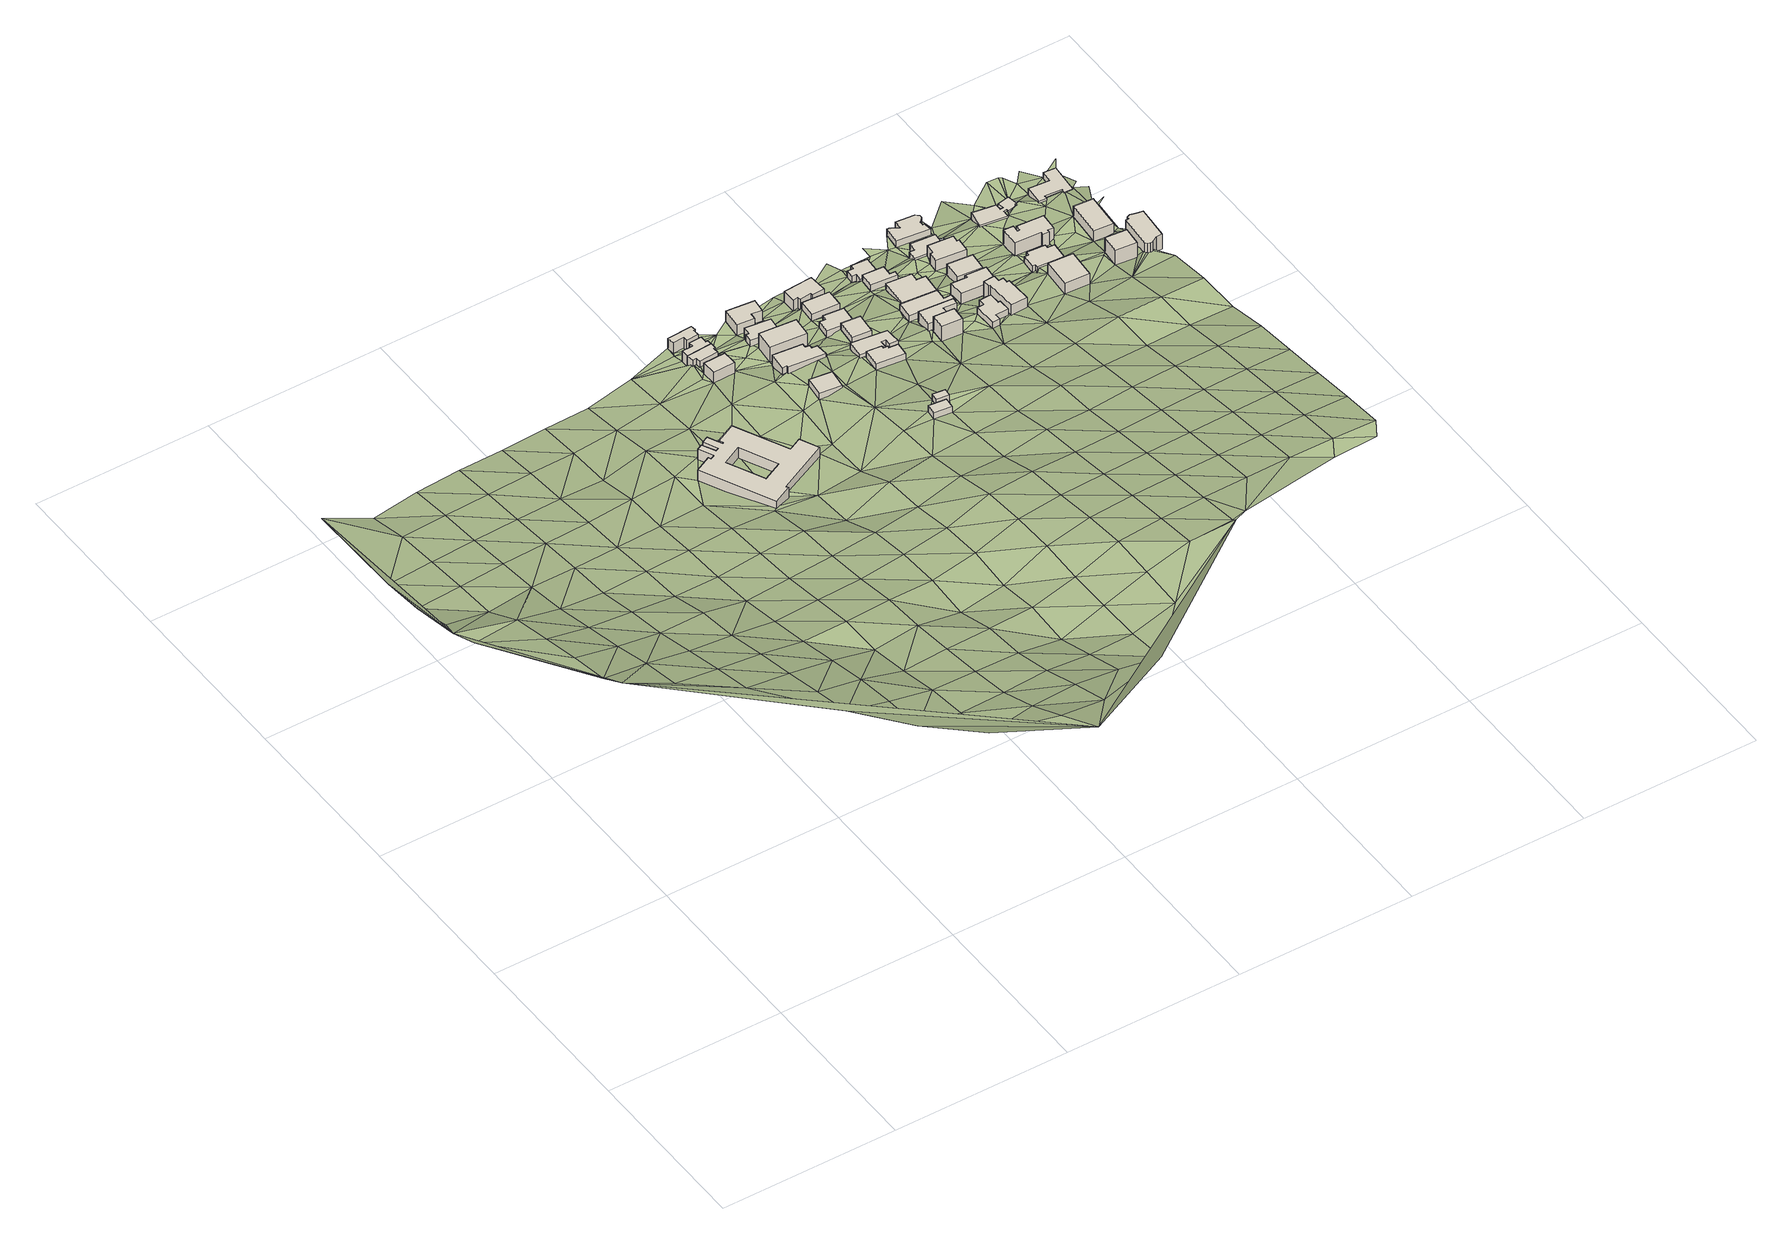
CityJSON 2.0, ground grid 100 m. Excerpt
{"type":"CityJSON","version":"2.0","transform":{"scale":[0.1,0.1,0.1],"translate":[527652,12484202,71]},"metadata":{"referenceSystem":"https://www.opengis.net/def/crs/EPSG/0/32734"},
"CityObjects":{
"building1":{"type":"Building","attributes":{"building":"school","building:levels":2,"building_height":6.9,"plus_code":"4FRW3C6R+VQP","ground_height":110.49,"roof_height":117.39},"geometry":[{"type":"Solid","lod":"1","boundaries":[[[[0,1,2,3]],[[1,4,5,2]],[[4,6,7,5]],[[6,8,9,7]],[[8,10,11,9]],[[10,12,13,11]],[[12,14,15,13]],[[14,16,17,15]],[[16,18,19,17]],[[18,20,21,19]],[[20,22,23,21]],[[22,24,25,23]],[[24,26,27,25]],[[26,28,29,27]],[[28,30,31,29]],[[30,32,33,31]],[[32,34,35,33]],[[34,36,37,35]],[[36,38,39,37]],[[38,0,3,39]],[[40,41,42,43]],[[41,44,45,42]],[[44,46,47,45]],[[46,40,43,47]],[[3,2,5,7,9,11,13,15,17,19,21,23,25,27,29,31,33,35,37,39],[43,42,45,47]],[[38,36,34,32,30,28,26,24,22,20,18,16,14,12,10,8,6,4,1,0],[46,44,41,40]]]]}]},
"building2":{"type":"Building","attributes":{"address":"Marsden Road Walmer Estate Cape Town","building":"house","building:levels":2,"building_height":6.9,"plus_code":"4FRW3C7R+4RH","ground_height":110.21,"roof_height":117.11},"geometry":[{"type":"Solid","lod":"1","boundaries":[[[[48,49,50,51]],[[49,52,53,50]],[[52,54,55,53]],[[54,48,51,55]],[[51,50,53,55]],[[54,52,49,48]]]]}]},
"building3":{"type":"Building","attributes":{"address":"Marsden Road Walmer Estate Cape Town","building":"house","building:levels":2,"building_height":6.9,"plus_code":"4FRW3C7R+5RH","ground_height":105.98,"roof_height":112.88},"geometry":[{"type":"Solid","lod":"1","boundaries":[[[[56,57,58,59]],[[57,60,61,58]],[[60,62,63,61]],[[62,64,65,63]],[[64,66,67,65]],[[66,68,69,67]],[[68,70,71,69]],[[70,56,59,71]],[[59,58,61,63,65,67,69,71]],[[70,68,66,64,62,60,57,56]]]]}]},
"building4":{"type":"Building","attributes":{"address":"Marsden Road Walmer Estate Cape Town","building":"house","building:levels":2,"building_height":6.9,"plus_code":"4FRW3C7R+6R5","ground_height":105.98,"roof_height":112.88},"geometry":[{"type":"Solid","lod":"1","boundaries":[[[[57,56,59,58]],[[56,72,73,59]],[[72,74,75,73]],[[74,76,77,75]],[[76,78,79,77]],[[78,80,81,79]],[[80,82,83,81]],[[82,57,58,83]],[[58,59,73,75,77,79,81,83]],[[82,80,78,76,74,72,56,57]]]]}]},
"building5":{"type":"Building","attributes":{"address":"Marsden Road Walmer Estate Cape Town","building":"house","building:levels":2,"building_height":6.9,"plus_code":"4FRW3C7R+6RQ","ground_height":105.98,"roof_height":112.88},"geometry":[{"type":"Solid","lod":"1","boundaries":[[[[84,85,86,87]],[[85,88,89,86]],[[88,90,91,89]],[[90,92,93,91]],[[92,94,95,93]],[[94,96,97,95]],[[96,98,99,97]],[[98,84,87,99]],[[87,86,89,91,93,95,97,99]],[[98,96,94,92,90,88,85,84]]]]}]},
"building6":{"type":"Building","attributes":{"address":"31 Marsden Road Walmer Estate Cape Town","building":"house","building:levels":1,"building_height":4.1,"plus_code":"4FRW3C6R+XXH","ground_height":115.62,"roof_height":119.72},"geometry":[{"type":"Solid","lod":"1","boundaries":[[[[100,101,102,103]],[[101,104,105,102]],[[104,106,107,105]],[[106,100,103,107]],[[103,102,105,107]],[[106,104,101,100]]]]}]},
"building7":{"type":"Building","attributes":{"address":"27 Marsden Road Walmer Estate Cape Town","building":"house","building:levels":2,"building_height":6.9,"plus_code":"4FRW3C7R+3X5","ground_height":111.6,"roof_height":118.5},"geometry":[{"type":"Solid","lod":"1","boundaries":[[[[108,109,110,111]],[[109,112,113,110]],[[112,114,115,113]],[[114,116,117,115]],[[116,118,119,117]],[[118,120,121,119]],[[120,122,123,121]],[[122,124,125,123]],[[124,126,127,125]],[[126,108,111,127]],[[111,110,113,115,117,119,121,123,125,127]],[[126,124,122,120,118,116,114,112,109,108]]]]}]},
"building8":{"type":"Building","attributes":{"building":"service","building:levels":1,"building_height":4.1,"plus_code":"4FRW3C6V+Q42","ground_height":132.12,"roof_height":136.22},"geometry":[{"type":"Solid","lod":"1","boundaries":[[[[128,129,130,131]],[[129,132,133,130]],[[132,134,135,133]],[[134,128,131,135]],[[131,130,133,135]],[[134,132,129,128]]]]}]},
"building9":{"type":"Building","attributes":{"address":"25 Marsden Road Walmer Estate Cape Town","building":"house","building:levels":3,"building_height":9.7,"plus_code":"4FRW3C7R+4X9","ground_height":111.6,"roof_height":121.3},"geometry":[{"type":"Solid","lod":"1","boundaries":[[[[136,137,138,139]],[[137,140,141,138]],[[140,142,143,141]],[[142,136,139,143]],[[139,138,141,143]],[[142,140,137,136]]]]}]},
"building10":{"type":"Building","attributes":{"address":"23 Marsden Road Walmer Estate Cape Town","building":"house","building:levels":2,"building_height":6.9,"plus_code":"4FRW3C7R+5X8","ground_height":107.47,"roof_height":114.37},"geometry":[{"type":"Solid","lod":"1","boundaries":[[[[144,145,146,147]],[[145,148,149,146]],[[148,150,151,149]],[[150,152,153,151]],[[152,154,155,153]],[[154,144,147,155]],[[147,146,149,151,153,155]],[[154,152,150,148,145,144]]]]}]},
"building11":{"type":"Building","attributes":{"building":"service","building:levels":1,"building_height":4.1,"plus_code":"4FRW3C6V+Q4M","ground_height":132.12,"roof_height":136.22},"geometry":[{"type":"Solid","lod":"1","boundaries":[[[[156,157,158,159]],[[157,160,161,158]],[[160,162,163,161]],[[162,156,159,163]],[[159,158,161,163]],[[162,160,157,156]]]]}]},
"building12":{"type":"Building","attributes":{"address":"21 Marsden Road Walmer Estate Cape Town","building":"house","building:levels":2,"building_height":6.9,"plus_code":"4FRW3C7R+6XH","ground_height":107.47,"roof_height":114.37},"geometry":[{"type":"Solid","lod":"1","boundaries":[[[[164,165,166,167]],[[165,168,169,166]],[[168,170,171,169]],[[170,172,173,171]],[[172,174,175,173]],[[174,164,167,175]],[[167,166,169,171,173,175]],[[174,172,170,168,165,164]]]]}]},
"building13":{"type":"Building","attributes":{"address":"30 Grand Vue Road Walmer Estate Cape Town","building":"house","building:levels":1,"building_height":4.1,"plus_code":"4FRW3C6V+X44","ground_height":121.96,"roof_height":126.06},"geometry":[{"type":"Solid","lod":"1","boundaries":[[[[176,177,178,179]],[[177,180,181,178]],[[180,182,183,181]],[[182,184,185,183]],[[184,186,187,185]],[[186,188,189,187]],[[188,190,191,189]],[[190,176,179,191]],[[179,178,181,183,185,187,189,191]],[[190,188,186,184,182,180,177,176]]]]}]},
"building14":{"type":"Building","attributes":{"address":"28 Grand Vue Road Walmer Estate Cape Town","building":"house","building:levels":1,"building_height":4.1,"plus_code":"4FRW3C7V+244","ground_height":118.53,"roof_height":122.63},"geometry":[{"type":"Solid","lod":"1","boundaries":[[[[192,193,194,195]],[[193,196,197,194]],[[196,198,199,197]],[[198,200,201,199]],[[200,202,203,201]],[[202,204,205,203]],[[204,206,207,205]],[[206,192,195,207]],[[195,194,197,199,201,203,205,207]],[[206,204,202,200,198,196,193,192]]]]}]},
"building15":{"type":"Building","attributes":{"address":"26 Grand Vue Road Walmer Estate Cape Town","building":"house","building:levels":1,"building_height":4.1,"plus_code":"4FRW3C7V+24W","ground_height":118.53,"roof_height":122.63},"geometry":[{"type":"Solid","lod":"1","boundaries":[[[[208,209,210,211]],[[209,212,213,210]],[[212,214,215,213]],[[214,208,211,215]],[[211,210,213,215]],[[214,212,209,208]]]]}]},
"building16":{"type":"Building","attributes":{"address":"24 Grand Vue Road Walmer Estate Cape Town","building":"house","building:levels":1,"building_height":4.1,"plus_code":"4FRW3C7V+34V","ground_height":113.96,"roof_height":118.06},"geometry":[{"type":"Solid","lod":"1","boundaries":[[[[216,217,218,219]],[[217,220,221,218]],[[220,222,223,221]],[[222,224,225,223]],[[224,226,227,225]],[[226,216,219,227]],[[219,218,221,223,225,227]],[[226,224,222,220,217,216]]]]}]},
"building17":{"type":"Building","attributes":{"address":"22 Grand Vue Road Walmer Estate Cape Town","building":"house","building:levels":1,"building_height":4.1,"plus_code":"4FRW3C7V+44W","ground_height":113.96,"roof_height":118.06},"geometry":[{"type":"Solid","lod":"1","boundaries":[[[[228,229,230,231]],[[229,232,233,230]],[[232,234,235,233]],[[234,228,231,235]],[[231,230,233,235]],[[234,232,229,228]]]]}]},
"building18":{"type":"Building","attributes":{"address":"20 Grand Vue Road Walmer Estate Cape Town","building":"house","building:levels":2,"building_height":6.9,"plus_code":"4FRW3C7V+643","ground_height":109.6,"roof_height":116.5},"geometry":[{"type":"Solid","lod":"1","boundaries":[[[[236,237,238,239]],[[237,240,241,238]],[[240,242,243,241]],[[242,244,245,243]],[[244,246,247,245]],[[246,248,249,247]],[[248,250,251,249]],[[250,236,239,251]],[[239,238,241,243,245,247,249,251]],[[250,248,246,244,242,240,237,236]]]]}]},
"building19":{"type":"Building","attributes":{"address":"25 Grand Vue Road Walmer Estate Cape Town","building":"house","building:levels":3,"building_height":9.7,"plus_code":"4FRW3C6V+W7W","ground_height":123.1,"roof_height":132.8},"geometry":[{"type":"Solid","lod":"1","boundaries":[[[[252,253,254,255]],[[253,256,257,254]],[[256,258,259,257]],[[258,252,255,259]],[[255,254,257,259]],[[258,256,253,252]]]]}]},
"building20":{"type":"Building","attributes":{"address":"23 Grand Vue Road Walmer Estate Cape Town","building":"house","building:levels":2,"building_height":6.9,"plus_code":"4FRW3C6V+X7G","ground_height":119.6,"roof_height":126.5},"geometry":[{"type":"Solid","lod":"1","boundaries":[[[[260,261,262,263]],[[261,264,265,262]],[[264,266,267,265]],[[266,268,269,267]],[[268,270,271,269]],[[270,260,263,271]],[[263,262,265,267,269,271]],[[270,268,266,264,261,260]]]]}]},
"building21":{"type":"Building","attributes":{"address":"21 Grand Vue Road Walmer Estate Cape Town","building":"house","building:levels":1,"building_height":4.1,"plus_code":"4FRW3C7V+27P","ground_height":119.6,"roof_height":123.7},"geometry":[{"type":"Solid","lod":"1","boundaries":[[[[272,273,274,275]],[[273,276,277,274]],[[276,278,279,277]],[[278,280,281,279]],[[280,282,283,281]],[[282,284,285,283]],[[284,286,287,285]],[[286,272,275,287]],[[275,274,277,279,281,283,285,287]],[[286,284,282,280,278,276,273,272]]]]}]},
"building22":{"type":"Building","attributes":{"address":"17 Grand Vue Road Walmer Estate Cape Town","building":"house","building:levels":1,"building_height":4.1,"plus_code":"4FRW3C7V+47V","ground_height":115.1,"roof_height":119.2},"geometry":[{"type":"Solid","lod":"1","boundaries":[[[[288,289,290,291]],[[289,292,293,290]],[[292,294,295,293]],[[294,296,297,295]],[[296,298,299,297]],[[298,288,291,299]],[[291,290,293,295,297,299]],[[298,296,294,292,289,288]]]]}]},
"building23":{"type":"Building","attributes":{"address":"15 Grand Vue Road Walmer Estate Cape Town","building":"house","building:levels":1,"building_height":4.1,"plus_code":"4FRW3C7V+57V","ground_height":110.74,"roof_height":114.84},"geometry":[{"type":"Solid","lod":"1","boundaries":[[[[300,301,302,303]],[[301,304,305,302]],[[304,306,307,305]],[[306,308,309,307]],[[308,310,311,309]],[[310,312,313,311]],[[312,314,315,313]],[[314,300,303,315]],[[303,302,305,307,309,311,313,315]],[[314,312,310,308,306,304,301,300]]]]}]},
"building24":{"type":"Building","attributes":{"address":"19 Grand Vue Road Walmer Estate Cape Town","building":"house","building:levels":1,"building_height":4.1,"plus_code":"4FRW3C7V+38J","ground_height":115.1,"roof_height":119.2},"geometry":[{"type":"Solid","lod":"1","boundaries":[[[[316,317,318,319]],[[317,320,321,318]],[[320,322,323,321]],[[322,324,325,323]],[[324,326,327,325]],[[326,316,319,327]],[[319,318,321,323,325,327]],[[326,324,322,320,317,316]]]]}]},
"building25":{"type":"Building","attributes":{"address":"Walmer Estate Cape Town","building":"house","building:levels":1,"building_height":4.1,"plus_code":"4FRW3C6V+W9P","ground_height":123.88,"roof_height":127.98},"geometry":[{"type":"Solid","lod":"1","boundaries":[[[[328,329,330,331]],[[329,332,333,330]],[[332,334,335,333]],[[334,336,337,335]],[[336,338,339,337]],[[338,340,341,339]],[[340,342,343,341]],[[342,344,345,343]],[[344,346,347,345]],[[346,328,331,347]],[[331,330,333,335,337,339,341,343,345,347]],[[346,344,342,340,338,336,334,332,329,328]]]]}]},
"building26":{"type":"Building","attributes":{"address":"106 Upper Park Road Walmer Estate Cape Town","building":"house","building:levels":2,"building_height":6.9,"plus_code":"4FRW3C7V+2C6","ground_height":119.6,"roof_height":126.5},"geometry":[{"type":"Solid","lod":"1","boundaries":[[[[348,349,350,351]],[[349,352,353,350]],[[352,354,355,353]],[[354,356,357,355]],[[356,358,359,357]],[[358,348,351,359]],[[351,350,353,355,357,359]],[[358,356,354,352,349,348]]]]}]},
"building27":{"type":"Building","attributes":{"address":"108 Upper Park Road Walmer Estate Cape Town","building":"house","building:levels":3,"building_height":9.7,"plus_code":"4FRW3C6V+WCW","ground_height":120.88,"roof_height":130.58},"geometry":[{"type":"Solid","lod":"1","boundaries":[[[[360,361,362,363]],[[361,364,365,362]],[[364,366,367,365]],[[366,368,369,367]],[[368,370,371,369]],[[370,372,373,371]],[[372,374,375,373]],[[374,376,377,375]],[[376,378,379,377]],[[378,360,363,379]],[[363,362,365,367,369,371,373,375,377,379]],[[378,376,374,372,370,368,366,364,361,360]]]]}]},
"building28":{"type":"Building","attributes":{"address":"104 Upper Park Road Walmer Estate Cape Town","building":"house","building:levels":2,"building_height":6.9,"plus_code":"4FRW3C7V+3C7","ground_height":116.35,"roof_height":123.25},"geometry":[{"type":"Solid","lod":"1","boundaries":[[[[380,381,382,383]],[[381,384,385,382]],[[384,386,387,385]],[[386,380,383,387]],[[383,382,385,387]],[[386,384,381,380]]]]}]},
"building29":{"type":"Building","attributes":{"address":"102 Upper Park Road Walmer Estate Cape Town","building":"house","building:levels":2,"building_height":6.9,"plus_code":"4FRW3C7V+4C7","ground_height":116.35,"roof_height":123.25},"geometry":[{"type":"Solid","lod":"1","boundaries":[[[[388,389,390,391]],[[389,392,393,390]],[[392,394,395,393]],[[394,396,397,395]],[[396,398,399,397]],[[398,400,401,399]],[[400,402,403,401]],[[402,388,391,403]],[[391,390,393,395,397,399,401,403]],[[402,400,398,396,394,392,389,388]]]]}]},
"building30":{"type":"Building","attributes":{"address":"100 Upper Park Road Walmer Estate Cape Town","building":"house","building:levels":1,"building_height":4.1,"plus_code":"4FRW3C7V+5C6","ground_height":112.09,"roof_height":116.19},"geometry":[{"type":"Solid","lod":"1","boundaries":[[[[404,405,406,407]],[[405,408,409,406]],[[408,410,411,409]],[[410,412,413,411]],[[412,414,415,413]],[[414,416,417,415]],[[416,418,419,417]],[[418,404,407,419]],[[407,406,409,411,413,415,417,419]],[[418,416,414,412,410,408,405,404]]]]}]},
"building31":{"type":"Building","attributes":{"address":"98 Upper Park Road Walmer Estate Cape Town","building":"house","building:levels":1,"building_height":4.1,"plus_code":"4FRW3C7V+6CC","ground_height":112.09,"roof_height":116.19},"geometry":[{"type":"Solid","lod":"1","boundaries":[[[[420,421,422,423]],[[421,424,425,422]],[[424,426,427,425]],[[426,428,429,427]],[[428,430,431,429]],[[430,432,433,431]],[[432,434,435,433]],[[434,436,437,435]],[[436,438,439,437]],[[438,440,441,439]],[[440,442,443,441]],[[442,444,445,443]],[[444,420,423,445]],[[423,422,425,427,429,431,433,435,437,439,441,443,445]],[[444,442,440,438,436,434,432,430,428,426,424,421,420]]]]}]},
"building32":{"type":"Building","attributes":{"address":"123 Upper Park Road Walmer Estate Cape Town","building":"house","building:levels":2,"building_height":6.9,"plus_code":"4FRW3C6V+WHF","ground_height":126.93,"roof_height":133.83},"geometry":[{"type":"Solid","lod":"1","boundaries":[[[[446,447,448,449]],[[447,450,451,448]],[[450,452,453,451]],[[452,446,449,453]],[[449,448,451,453]],[[452,450,447,446]]]]}]},
"building33":{"type":"Building","attributes":{"address":"117 Upper Park Road Walmer Estate Cape Town","building":"house","building:levels":1,"building_height":4.1,"plus_code":"4FRW3C6V+XHV","ground_height":122.62,"roof_height":126.72},"geometry":[{"type":"Solid","lod":"1","boundaries":[[[[454,455,456,457]],[[455,458,459,456]],[[458,460,461,459]],[[460,462,463,461]],[[462,464,465,463]],[[464,466,467,465]],[[466,468,469,467]],[[468,470,471,469]],[[470,472,473,471]],[[472,454,457,473]],[[457,456,459,461,463,465,467,469,471,473]],[[472,470,468,466,464,462,460,458,455,454]]]]}]},
"building34":{"type":"Building","attributes":{"address":"2 Beresford Road Walmer Estate Cape Town","building":"house","building:levels":3,"building_height":9.7,"plus_code":"4FRW3C7V+3H4","ground_height":120.14,"roof_height":129.84},"geometry":[{"type":"Solid","lod":"1","boundaries":[[[[474,475,476,477]],[[475,478,479,476]],[[478,480,481,479]],[[480,482,483,481]],[[482,484,485,483]],[[484,486,487,485]],[[486,488,489,487]],[[488,490,491,489]],[[490,492,493,491]],[[492,494,495,493]],[[494,496,497,495]],[[496,474,477,497]],[[477,476,479,481,483,485,487,489,491,493,495,497]],[[496,494,492,490,488,486,484,482,480,478,475,474]]]]}]},
"building35":{"type":"Building","attributes":{"address":"Walmer Estate Cape Town","building":"house","building:levels":1,"building_height":4.1,"plus_code":"4FRW3C7V+5H4","ground_height":115.69,"roof_height":119.79},"geometry":[{"type":"Solid","lod":"1","boundaries":[[[[498,499,500,501]],[[499,502,503,500]],[[502,504,505,503]],[[504,506,507,505]],[[506,508,509,507]],[[508,510,511,509]],[[510,512,513,511]],[[512,514,515,513]],[[514,516,517,515]],[[516,518,519,517]],[[518,520,521,519]],[[520,498,501,521]],[[501,500,503,505,507,509,511,513,515,517,519,521]],[[520,518,516,514,512,510,508,506,504,502,499,498]]]]}]},
"building36":{"type":"Building","attributes":{"address":"15 Premier Road Walmer Estate Cape Town","building":"house","building:levels":3,"building_height":9.7,"plus_code":"4FRW3C6V+WM9","ground_height":128.72,"roof_height":138.42},"geometry":[{"type":"Solid","lod":"1","boundaries":[[[[522,523,524,525]],[[523,526,527,524]],[[526,528,529,527]],[[528,522,525,529]],[[525,524,527,529]],[[528,526,523,522]]]]}]},
"building37":{"type":"Building","attributes":{"address":"6 Beresford Road Walmer Estate Cape Town","building":"house","building:levels":2,"building_height":6.9,"plus_code":"4FRW3C7V+2P7","ground_height":124.47,"roof_height":131.37},"geometry":[{"type":"Solid","lod":"1","boundaries":[[[[530,531,532,533]],[[531,534,535,532]],[[534,536,537,535]],[[536,530,533,537]],[[533,532,535,537]],[[536,534,531,530]]]]}]},
"building38":{"type":"Building","attributes":{"address":"17 Premier Road Walmer Estate Cape Town","building":"house","building:levels":3,"building_height":9.7,"plus_code":"4FRW3C6V+WQ6","ground_height":129.9,"roof_height":139.6},"geometry":[{"type":"Solid","lod":"1","boundaries":[[[[538,539,540,541]],[[539,542,543,540]],[[542,544,545,543]],[[544,546,547,545]],[[546,548,549,547]],[[548,550,551,549]],[[550,552,553,551]],[[552,554,555,553]],[[554,556,557,555]],[[556,558,559,557]],[[558,560,561,559]],[[560,538,541,561]],[[541,540,543,545,547,549,551,553,555,557,559,561]],[[560,558,556,554,552,550,548,546,544,542,539,538]]]]}]},
"building39":{"type":"Building","attributes":{"address":"7 Beresford Road Walmer Estate Cape Town","building":"house","building:levels":1,"building_height":4.1,"plus_code":"4FRW3C7V+5P3","ground_height":117.21,"roof_height":121.31},"geometry":[{"type":"Solid","lod":"1","boundaries":[[[[562,563,564,565]],[[563,566,567,564]],[[566,568,569,567]],[[568,570,571,569]],[[570,572,573,571]],[[572,574,575,573]],[[574,576,577,575]],[[576,578,579,577]],[[578,580,581,579]],[[580,562,565,581]],[[565,564,567,569,571,573,575,577,579,581]],[[580,578,576,574,572,570,568,566,563,562]]]]}]},
"terrain1":{"type":"TINRelief","geometry":[{"type":"CompositeSurface","lod":"1","boundaries":[[[582,583,584]],[[585,582,584]],[[585,586,582]],[[583,587,588]],[[583,582,589]],[[586,590,582]],[[591,585,584]],[[588,592,583]],[[587,583,593]],[[590,589,582]],[[594,586,585]],[[595,591,584]],[[588,587,593]],[[583,589,593]],[[584,596,595]],[[586,594,590]],[[585,591,594]],[[592,597,583]],[[588,598,592]],[[599,589,590]],[[596,584,600]],[[598,588,593]],[[601,591,595]],[[590,594,599]],[[595,596,601]],[[602,592,598]],[[593,589,603]],[[599,604,589]],[[594,591,605]],[[591,601,606]],[[592,607,597]],[[602,607,592]],[[598,593,603]],[[604,603,589]],[[605,599,594]],[[596,600,608]],[[591,606,605]],[[596,609,601]],[[600,584,610]],[[598,611,602]],[[596,608,609]],[[612,604,599]],[[603,611,598]],[[607,613,597]],[[606,601,614]],[[599,605,612]],[[607,602,615]],[[614,601,609]],[[616,608,600]],[[600,617,618]],[[611,615,602]],[[606,619,605]],[[620,603,604]],[[604,612,621]],[[607,622,613]],[[600,618,616]],[[619,606,614]],[[623,609,608]],[[620,604,621]],[[607,615,622]],[[600,610,617]],[[605,624,612]],[[625,611,603]],[[609,623,614]],[[623,608,616]],[[624,605,619]],[[611,625,615]],[[603,620,625]],[[613,622,626]],[[627,618,617]],[[621,612,628]],[[629,630,617]],[[631,619,614]],[[628,612,624]],[[610,629,617]],[[618,627,616]],[[632,622,615]],[[617,630,627]],[[614,623,631]],[[621,633,620]],[[625,632,615]],[[633,621,628]],[[634,624,619]],[[626,622,635]],[[631,636,619]],[[629,637,630]],[[623,616,638]],[[620,639,625]],[[629,610,640]],[[627,641,616]],[[632,635,622]],[[628,624,634]],[[629,640,637]],[[619,636,634]],[[639,620,633]],[[638,631,623]],[[638,616,641]],[[642,627,630]],[[632,625,643]],[[635,644,626]],[[628,645,633]],[[630,637,642]],[[643,625,639]],[[646,636,631]],[[634,645,628]],[[610,647,640]],[[648,641,627]],[[649,635,632]],[[631,638,646]],[[637,640,647]],[[639,633,650]],[[627,642,648]],[[632,643,649]],[[636,651,634]],[[645,650,633]],[[652,644,635]],[[636,646,651]],[[642,637,653]],[[638,641,654]],[[641,648,655]],[[652,635,649]],[[645,634,656]],[[639,657,643]],[[653,637,647]],[[650,658,639]],[[638,654,646]],[[654,641,655]],[[651,656,634]],[[648,642,659]],[[643,657,649]],[[657,639,658]],[[644,652,660]],[[661,650,645]],[[642,653,659]],[[646,662,651]],[[656,661,645]],[[663,655,648]],[[662,646,654]],[[664,647,610]],[[665,658,650]],[[652,649,666]],[[663,648,659]],[[657,667,649]],[[647,668,653]],[[669,656,651]],[[661,665,650]],[[655,670,654]],[[652,666,660]],[[651,662,669]],[[666,649,667]],[[653,668,659]],[[670,655,663]],[[661,656,671]],[[657,658,672]],[[665,673,658]],[[674,662,654]],[[669,671,656]],[[675,663,659]],[[674,654,670]],[[658,673,672]],[[676,660,666]],[[677,665,661]],[[678,667,657]],[[668,675,659]],[[664,668,647]],[[669,662,679]],[[671,677,661]],[[670,663,680]],[[679,662,674]],[[657,672,678]],[[665,681,673]],[[682,666,667]],[[675,680,663]],[[683,671,669]],[[677,681,665]],[[32,672,673]],[[684,674,670]],[[666,682,676]],[[683,669,679]],[[682,667,678]],[[675,668,664]],[[32,673,685]],[[680,684,670]],[[673,681,685]],[[677,671,686]],[[687,672,32]],[[679,674,688]],[[672,687,678]],[[686,671,683]],[[689,680,675]],[[684,688,674]],[[676,682,690]],[[687,32,691]],[[677,692,681]],[[664,689,675]],[[693,683,679]],[[678,687,694]],[[677,686,692]],[[691,695,696]],[[691,696,687]],[[684,680,697]],[[678,698,682]],[[688,693,679]],[[685,681,699]],[[664,610,700]],[[701,694,687]],[[694,698,678]],[[689,697,680]],[[701,702,703]],[[694,701,703]],[[686,683,704]],[[699,681,692]],[[699,705,685]],[[46,706,707]],[[708,688,684]],[[709,690,682]],[[693,704,683]],[[698,694,710]],[[699,711,705]],[[710,712,713]],[[697,708,684]],[[713,712,714]],[[709,682,698]],[[46,715,706]],[[664,716,689]],[[717,692,686]],[[718,710,713]],[[693,688,719]],[[698,710,718]],[[704,717,686]],[[689,716,697]],[[708,719,688]],[[709,720,690]],[[721,699,692]],[[722,711,699]],[[723,704,693]],[[717,721,692]],[[708,697,724]],[[719,723,693]],[[725,698,718]],[[716,724,697]],[[709,698,52]],[[726,718,727]],[[717,704,728]],[[721,729,699]],[[718,726,725]],[[708,730,719]],[[722,699,729]],[[731,726,727]],[[723,728,704]],[[52,698,725]],[[732,720,709]],[[724,730,708]],[[733,721,717]],[[709,52,734]],[[723,719,735]],[[664,700,716]],[[732,709,734]],[[728,733,717]],[[736,726,731]],[[722,737,731]],[[725,726,736]],[[730,735,719]],[[737,722,729]],[[724,716,738]],[[720,732,57]],[[739,729,721]],[[720,57,82]],[[740,720,82]],[[740,85,720]],[[723,741,728]],[[737,736,731]],[[733,739,721]],[[52,49,734]],[[742,52,725]],[[730,724,738]],[[732,734,49]],[[735,741,723]],[[732,49,743]],[[744,725,736]],[[743,745,732]],[[725,744,742]],[[728,746,733]],[[737,729,747]],[[85,740,88]],[[739,748,729]],[[743,49,749]],[[740,82,78]],[[750,735,730]],[[88,740,92]],[[737,101,736]],[[741,746,728]],[[80,78,82]],[[740,78,92]],[[92,90,88]],[[750,730,738]],[[743,749,751]],[[729,748,747]],[[738,716,700]],[[752,739,733]],[[101,737,747]],[[753,92,78]],[[744,736,100]],[[741,735,754]],[[749,742,755]],[[746,752,733]],[[100,736,101]],[[756,757,751]],[[753,78,758]],[[755,751,749]],[[120,742,744]],[[759,760,758]],[[750,754,735]],[[128,748,739]],[[753,761,762]],[[755,742,140]],[[744,763,764]],[[744,100,763]],[[744,764,120]],[[765,756,751]],[[120,140,742]],[[760,766,767]],[[767,758,760]],[[758,767,753]],[[768,746,741]],[[769,766,756]],[[765,751,755]],[[761,753,767]],[[752,770,739]],[[764,763,771]],[[761,767,772]],[[747,773,101]],[[739,770,128]],[[134,747,748]],[[738,774,750]],[[754,768,741]],[[748,128,134]],[[769,756,765]],[[137,755,140]],[[767,766,168]],[[765,755,137]],[[773,747,775]],[[766,769,168]],[[776,763,100]],[[752,746,777]],[[738,700,774]],[[120,778,140]],[[754,750,779]],[[747,134,156]],[[775,780,773]],[[100,780,776]],[[746,768,777]],[[769,781,150]],[[128,770,129]],[[747,176,775]],[[150,168,769]],[[165,767,168]],[[779,750,774]],[[782,763,776]],[[765,137,783]],[[134,157,156]],[[770,752,784]],[[157,134,132]],[[785,747,156]],[[168,150,786]],[[778,787,140]],[[775,788,780]],[[776,780,782]],[[768,754,789]],[[176,747,785]],[[784,752,777]],[[160,157,132]],[[129,160,132]],[[700,790,774]],[[778,791,792]],[[789,754,779]],[[793,783,137]],[[782,780,788]],[[788,775,176]],[[794,786,150]],[[129,770,795]],[[796,797,792]],[[779,774,790]],[[778,792,787]],[[785,156,162]],[[797,787,792]],[[768,798,777]],[[799,800,786]],[[795,770,784]],[[794,799,786]],[[783,793,794]],[[797,782,212]],[[788,193,782]],[[176,190,788]],[[224,787,797]],[[129,801,160]],[[798,768,789]],[[193,212,782]],[[160,801,162]],[[787,222,793]],[[176,785,177]],[[799,802,803]],[[224,797,212]],[[188,788,190]],[[784,777,804]],[[795,801,129]],[[779,790,805]],[[224,222,787]],[[794,793,229]],[[794,240,799]],[[162,806,785]],[[805,789,779]],[[802,799,237]],[[804,777,798]],[[793,222,232]],[[788,188,807]],[[808,803,802]],[[212,209,224]],[[793,232,229]],[[214,212,193]],[[229,240,794]],[[184,188,186]],[[799,240,237]],[[806,177,785]],[[188,184,807]],[[784,809,795]],[[806,162,801]],[[232,222,217]],[[802,237,808]],[[182,180,184]],[[217,222,220]],[[810,807,184]],[[224,209,811]],[[789,812,798]],[[810,184,180]],[[200,807,810]],[[809,784,804]],[[214,193,192]],[[217,813,232]],[[202,200,810]],[[244,240,229]],[[240,244,242]],[[812,789,805]],[[180,814,810]],[[811,209,208]],[[801,795,815]],[[229,248,244]],[[816,180,177]],[[813,234,232]],[[216,813,217]],[[817,805,790]],[[214,192,208]],[[804,798,818]],[[248,246,244]],[[816,177,806]],[[815,795,809]],[[816,814,180]],[[808,237,819]],[[248,229,228]],[[811,208,216]],[[216,234,813]],[[818,798,812]],[[801,820,806]],[[272,192,814]],[[821,208,192]],[[237,236,819]],[[250,248,228]],[[822,809,804]],[[816,806,256]],[[814,816,823]],[[815,820,801]],[[824,216,208]],[[812,805,817]],[[272,814,823]],[[822,804,818]],[[234,216,824]],[[821,192,272]],[[253,816,256]],[[286,208,821]],[[256,806,825]],[[817,790,826]],[[288,228,234]],[[816,253,823]],[[809,827,815]],[[286,824,208]],[[310,250,228]],[[820,828,806]],[[823,270,272]],[[236,250,308]],[[806,828,825]],[[812,829,818]],[[821,272,286]],[[288,234,824]],[[827,809,822]],[[830,823,253]],[[228,288,298]],[[812,817,829]],[[298,310,228]],[[310,308,250]],[[273,272,270]],[[815,831,820]],[[824,286,832]],[[830,253,833]],[[834,236,308]],[[835,236,834]],[[822,818,836]],[[831,815,827]],[[824,832,326]],[[824,326,288]],[[276,273,270]],[[286,284,832]],[[298,314,310]],[[829,836,818]],[[825,837,833]],[[828,346,825]],[[312,310,314]],[[276,270,268]],[[833,266,830]],[[820,838,828]],[[830,266,264]],[[834,308,839]],[[837,825,346]],[[304,839,308]],[[308,306,304]],[[288,326,840]],[[841,314,298]],[[304,834,839]],[[827,822,842]],[[831,838,820]],[[833,837,344]],[[833,344,266]],[[828,328,346]],[[817,843,829]],[[296,841,298]],[[842,822,836]],[[284,844,832]],[[344,837,346]],[[268,278,276]],[[826,843,817]],[[304,845,834]],[[268,266,278]],[[326,846,840]],[[296,294,847]],[[848,328,828]],[[849,284,282]],[[344,340,266]],[[358,278,266]],[[850,831,827]],[[280,849,282]],[[841,296,301]],[[838,848,828]],[[845,304,301]],[[358,266,340]],[[280,278,358]],[[840,846,847]],[[342,340,344]],[[356,284,849]],[[836,829,851]],[[849,280,356]],[[356,844,284]],[[852,329,328]],[[850,827,842]],[[280,358,356]],[[853,847,846]],[[854,846,855]],[[851,829,843]],[[296,847,856]],[[328,857,852]],[[301,296,858]],[[358,340,374]],[[857,328,848]],[[846,854,853]],[[838,831,859]],[[844,356,860]],[[845,301,858]],[[847,853,856]],[[861,340,862]],[[863,852,857]],[[386,854,844]],[[836,864,842]],[[863,862,865]],[[861,374,340]],[[831,850,859]],[[843,826,866]],[[857,867,863]],[[868,845,858]],[[853,854,396]],[[352,860,356]],[[352,356,869]],[[862,863,867]],[[386,844,860]],[[296,410,858]],[[856,410,296]],[[861,862,867]],[[358,374,870]],[[871,857,848]],[[864,836,851]],[[854,386,396]],[[394,853,396]],[[848,838,872]],[[856,853,394]],[[850,842,873]],[[872,838,859]],[[374,372,870]],[[860,352,874]],[[858,410,420]],[[389,856,394]],[[851,843,875]],[[394,392,389]],[[372,876,877]],[[873,842,864]],[[444,858,420]],[[420,410,405]],[[870,372,877]],[[408,405,410]],[[878,879,877]],[[871,848,452]],[[880,396,386]],[[875,843,866]],[[352,881,874]],[[389,882,856]],[[850,883,859]],[[870,884,881]],[[885,848,872]],[[881,884,874]],[[886,864,851]],[[880,386,887]],[[871,450,879]],[[888,420,405]],[[452,848,885]],[[873,883,850]],[[870,877,468]],[[879,468,877]],[[870,468,884]],[[886,851,875]],[[889,882,389]],[[452,450,871]],[[872,859,890]],[[891,888,405]],[[874,884,892]],[[873,864,893]],[[450,468,879]],[[892,887,874]],[[894,889,895]],[[896,882,889]],[[883,890,859]],[[891,897,896]],[[884,468,466]],[[886,893,864]],[[880,887,484]],[[892,884,466]],[[898,888,891]],[[899,900,901]],[[484,894,880]],[[872,902,885]],[[899,901,903]],[[901,888,898]],[[446,452,885]],[[903,901,898]],[[898,904,903]],[[905,889,894]],[[450,906,468]],[[905,896,889]],[[907,883,873]],[[470,468,906]],[[484,887,892]],[[890,902,872]],[[891,896,508]],[[907,873,893]],[[891,508,898]],[[462,892,466]],[[464,462,466]],[[484,905,894]],[[908,906,450]],[[892,462,909]],[[910,446,885]],[[905,508,896]],[[911,890,883]],[[902,910,885]],[[450,447,908]],[[909,462,460]],[[912,892,909]],[[911,883,907]],[[913,898,508]],[[914,905,484]],[[914,484,482]],[[915,916,475]],[[475,482,915]],[[909,460,917]],[[914,482,475]],[[918,902,890]],[[917,912,909]],[[447,446,919]],[[455,460,458]],[[528,446,910]],[[905,914,920]],[[921,917,460]],[[918,890,911]],[[455,921,460]],[[447,526,908]],[[919,446,528]],[[913,508,922]],[[923,914,475]],[[924,921,455]],[[925,910,902]],[[534,455,908]],[[922,508,506]],[[926,921,924]],[[919,526,447]],[[914,923,920]],[[918,925,902]],[[924,455,927]],[[908,526,534]],[[928,528,910]],[[919,528,526]],[[929,920,930]],[[506,499,922]],[[506,504,499]],[[930,931,929]],[[504,502,499]],[[927,455,534]],[[930,920,932]],[[928,910,933]],[[934,922,499]],[[933,910,935]],[[923,936,920]],[[935,910,937]],[[923,924,531]],[[938,910,925]],[[927,531,924]],[[938,937,910]],[[932,920,936]],[[499,939,934]],[[548,534,526]],[[531,927,534]],[[923,531,936]],[[548,526,940]],[[933,940,928]],[[580,939,932]],[[936,941,932]],[[940,933,548]],[[939,942,934]],[[938,943,937]],[[941,580,932]],[[534,548,944]],[[939,945,942]],[[941,936,946]],[[939,580,947]],[[945,939,947]],[[548,544,944]],[[546,544,548]],[[948,936,531]],[[544,949,944]],[[544,542,949]],[[936,948,946]],[[949,950,944]],[[946,951,952]],[[531,950,948]],[[953,947,580]],[[950,949,954]],[[951,946,948]],[[578,953,580]],[[953,955,947]],[[948,950,956]],[[957,950,954]],[[958,956,950]],[[959,960,956]],[[961,953,960]]]}]}
},
"vertices":[
[2203,2971,238],[2152,3075,238],[2152,3075,307],[2203,2971,307],[2079,3040,238],[2079,3040,307],[1934,3334,238],[1934,3334,307],[1823,3280,238],[1823,3280,307],[1834,3257,238],[1834,3257,307],[1828,3254,238],[1828,3254,307],[1789,3333,238],[1789,3333,307],[1751,3315,238],[1751,3315,307],[1790,3236,238],[1790,3236,307],[1773,3228,238],[1773,3228,307],[1736,3302,238],[1736,3302,307],[1705,3287,238],[1705,3287,307],[1745,3206,238],[1745,3206,307],[1721,3194,238],[1721,3194,307],[1714,3209,238],[1714,3209,307],[1622,3164,238],[1622,3164,307],[1817,2767,238],[1817,2767,307],[1920,2817,238],[1920,2817,307],[1914,2830,238],[1914,2830,307],[1765,3134,238],[1874,3187,238],[1874,3187,307],[1765,3134,307],[1974,2983,238],[1974,2983,307],[1865,2930,238],[1865,2930,307],
[2193,3785,235],[2068,3782,235],[2068,3782,304],[2193,3785,304],[2071,3698,235],[2071,3698,304],[2195,3702,235],[2195,3702,304],
[2200,3916,192],[2056,3907,192],[2056,3907,261],[2200,3916,261],[2059,3866,192],[2059,3866,261],[2081,3868,192],[2081,3868,261],[2083,3841,192],[2083,3841,261],[2194,3848,192],[2194,3848,261],[2191,3881,192],[2191,3881,261],[2202,3882,192],[2202,3882,261],
[2197,3943,192],[2197,3943,261],[2187,3942,192],[2187,3942,261],[2186,3982,192],[2186,3982,261],[2116,3979,192],[2116,3979,261],[2118,3952,192],[2118,3952,261],[2054,3950,192],[2054,3950,261],
[2189,4071,192],[2047,4063,192],[2047,4063,261],[2189,4071,261],[2050,4022,192],[2050,4022,261],[2113,4025,192],[2113,4025,261],[2115,4001,192],[2115,4001,261],[2185,4005,192],[2185,4005,261],[2183,4041,192],[2183,4041,261],[2191,4041,192],[2191,4041,261],
[2411,3381,289],[2398,3270,289],[2398,3270,330],[2411,3381,330],[2523,3255,289],[2523,3255,330],[2537,3365,289],[2537,3365,330],
[2591,3500,249],[2585,3569,249],[2585,3569,318],[2591,3500,318],[2554,3571,249],[2554,3571,318],[2556,3590,249],[2556,3590,318],[2531,3593,249],[2531,3593,318],[2533,3617,249],[2533,3617,318],[2368,3634,249],[2368,3634,318],[2354,3528,249],[2354,3528,318],[2384,3530,249],[2384,3530,318],[2384,3519,249],[2384,3519,318],
[2685,2701,454],[2785,2690,454],[2785,2690,495],[2685,2701,495],[2791,2749,454],[2791,2749,495],[2692,2760,454],[2692,2760,495],
[2587,3754,249],[2381,3773,249],[2381,3773,346],[2587,3754,346],[2370,3661,249],[2370,3661,346],[2577,3642,249],[2577,3642,346],
[2360,3816,207],[2519,3798,207],[2519,3798,276],[2360,3816,276],[2529,3889,207],[2529,3889,276],[2386,3906,207],[2386,3906,276],[2381,3861,207],[2381,3861,276],[2365,3863,207],[2365,3863,276],
[2754,2817,454],[2749,2773,454],[2749,2773,495],[2754,2817,495],[2819,2766,454],[2819,2766,495],[2824,2809,454],[2824,2809,495],
[2536,4039,207],[2379,4056,207],[2379,4056,276],[2536,4039,276],[2367,3945,207],[2367,3945,276],[2465,3934,207],[2465,3934,276],[2468,3969,207],[2468,3969,276],[2527,3962,207],[2527,3962,276],
[2707,3236,352],[2866,3219,352],[2866,3219,393],[2707,3236,393],[2873,3294,352],[2873,3294,393],[2822,3299,352],[2822,3299,393],[2824,3311,352],[2824,3311,393],[2798,3312,352],[2798,3312,393],[2800,3328,352],[2800,3328,393],[2715,3337,352],[2715,3337,393],
[2904,3435,318],[2705,3460,318],[2705,3460,359],[2904,3435,359],[2695,3363,318],[2695,3363,359],[2834,3348,318],[2834,3348,359],[2834,3383,318],[2834,3383,359],[2860,3383,318],[2860,3383,359],[2856,3348,318],[2856,3348,359],[2907,3345,318],[2907,3345,359],
[2851,3591,318],[2745,3601,318],[2745,3601,359],[2851,3591,359],[2734,3485,318],[2734,3485,359],[2840,3475,318],[2840,3475,359],
[2843,3724,272],[2729,3735,272],[2729,3735,313],[2843,3724,313],[2727,3706,272],[2727,3706,313],[2692,3710,272],[2692,3710,313],[2684,3634,272],[2684,3634,313],[2833,3619,272],[2833,3619,313],
[2849,3859,272],[2694,3869,272],[2694,3869,313],[2849,3859,313],[2688,3771,272],[2688,3771,313],[2843,3761,272],[2843,3761,313],
[2841,4007,229],[2676,3995,229],[2676,3995,298],[2841,4007,298],[2678,3919,229],[2678,3919,298],[2709,3923,229],[2709,3923,298],[2710,3906,229],[2710,3906,298],[2775,3912,229],[2775,3912,298],[2776,3900,229],[2776,3900,298],[2849,3904,229],[2849,3904,298],
[3198,3294,364],[3083,3302,364],[3083,3302,461],[3198,3294,461],[3077,3219,364],[3077,3219,461],[3192,3211,364],[3192,3211,461],
[3071,3328,329],[3189,3318,329],[3189,3318,398],[3071,3328,398],[3194,3382,329],[3194,3382,398],[3268,3376,329],[3268,3376,398],[3271,3412,329],[3271,3412,398],[3079,3427,329],[3079,3427,398],
[3041,3452,329],[3209,3440,329],[3209,3440,370],[3041,3452,370],[3209,3430,329],[3209,3430,370],[3293,3424,329],[3293,3424,370],[3292,3465,329],[3292,3465,370],[3251,3464,329],[3251,3464,370],[3255,3529,329],[3255,3529,370],[3050,3546,329],[3050,3546,370],
[3035,3776,284],[3183,3764,284],[3183,3764,325],[3035,3776,325],[3186,3792,284],[3186,3792,325],[3155,3794,284],[3155,3794,325],[3159,3851,284],[3159,3851,325],[3042,3860,284],[3042,3860,325],
[3142,3872,240],[3149,3979,240],[3149,3979,281],[3142,3872,281],[3057,3985,240],[3057,3985,281],[3055,3961,240],[3055,3961,281],[3021,3963,240],[3021,3963,281],[3018,3919,240],[3018,3919,281],[3043,3918,240],[3043,3918,281],[3041,3878,240],[3041,3878,281],
[3089,3589,284],[3281,3572,284],[3281,3572,325],[3089,3589,325],[3291,3683,284],[3291,3683,325],[3240,3687,284],[3240,3687,325],[3244,3734,284],[3244,3734,325],[3103,3747,284],[3103,3747,325],
[3371,3154,372],[3370,3188,372],[3370,3188,412],[3371,3154,412],[3444,3190,372],[3444,3190,412],[3442,3259,372],[3442,3259,412],[3430,3258,372],[3430,3258,412],[3428,3321,372],[3428,3321,412],[3361,3319,372],[3361,3319,412],[3362,3283,372],[3362,3283,412],[3324,3282,372],[3324,3282,412],[3328,3153,372],[3328,3153,412],
[3516,3406,329],[3527,3509,329],[3527,3509,398],[3516,3406,398],[3408,3518,329],[3408,3518,398],[3411,3500,329],[3411,3500,398],[3320,3507,329],[3320,3507,398],[3323,3418,329],[3323,3418,398],
[3455,3180,341],[3549,3184,341],[3549,3184,439],[3455,3180,439],[3542,3331,341],[3542,3331,439],[3528,3331,341],[3528,3331,439],[3527,3362,341],[3527,3362,439],[3501,3361,341],[3501,3361,439],[3500,3398,341],[3500,3398,439],[3436,3395,341],[3436,3395,439],[3438,3353,341],[3438,3353,439],[3448,3353,341],[3448,3353,439],
[3390,3557,296],[3531,3545,296],[3531,3545,365],[3390,3557,365],[3541,3648,296],[3541,3648,365],[3400,3661,296],[3400,3661,365],
[3536,3810,296],[3393,3823,296],[3393,3823,365],[3536,3810,365],[3388,3768,296],[3388,3768,365],[3375,3769,296],[3375,3769,365],[3369,3711,296],[3369,3711,365],[3537,3696,296],[3537,3696,365],[3544,3772,296],[3544,3772,365],[3532,3773,296],[3532,3773,365],
[3512,3931,254],[3373,3943,254],[3373,3943,295],[3512,3931,295],[3369,3894,254],[3369,3894,295],[3339,3897,254],[3339,3897,295],[3334,3844,254],[3334,3844,295],[3515,3828,254],[3515,3828,295],[3518,3870,254],[3518,3870,295],[3506,3871,254],[3506,3871,295],
[3329,3995,254],[3514,3975,254],[3514,3975,295],[3329,3995,295],[3509,4022,254],[3509,4022,295],[3499,4022,254],[3499,4022,295],[3499,4044,254],[3499,4044,295],[3512,4052,254],[3512,4052,295],[3524,4066,254],[3524,4066,295],[3524,4084,254],[3524,4084,295],[3506,4101,254],[3506,4101,295],[3399,4111,254],[3399,4111,295],[3398,4064,254],[3398,4064,295],[3350,4091,254],[3350,4091,295],[3338,4092,254],[3338,4092,295],
[3875,3127,402],[3887,3292,402],[3887,3292,471],[3875,3127,471],[3746,3302,402],[3746,3302,471],[3734,3136,402],[3734,3136,471],
[3881,3360,359],[3889,3457,359],[3889,3457,400],[3881,3360,400],[3850,3460,359],[3850,3460,400],[3851,3480,359],[3851,3480,400],[3746,3488,359],[3746,3488,400],[3744,3466,359],[3744,3466,400],[3721,3468,359],[3721,3468,400],[3714,3390,359],[3714,3390,400],[3732,3388,359],[3732,3388,400],[3731,3372,359],[3731,3372,400],
[3941,3631,334],[3790,3641,334],[3790,3641,431],[3941,3631,431],[3788,3609,334],[3788,3609,431],[3775,3610,334],[3775,3610,431],[3778,3649,334],[3778,3649,431],[3723,3653,334],[3723,3653,431],[3716,3546,334],[3716,3546,431],[3864,3536,334],[3864,3536,431],[3863,3521,334],[3863,3521,431],[3900,3518,334],[3900,3518,431],[3901,3532,334],[3901,3532,431],[3934,3530,334],[3934,3530,431],
[3931,3925,290],[3861,3911,290],[3861,3911,331],[3931,3925,331],[3869,3875,290],[3869,3875,331],[3852,3874,290],[3852,3874,331],[3850,3910,290],[3850,3910,331],[3720,3930,290],[3720,3930,331],[3705,3832,290],[3705,3832,331],[3855,3812,290],[3855,3812,331],[3857,3851,290],[3857,3851,331],[3876,3853,290],[3876,3853,331],[3876,3840,290],[3876,3840,331],[3943,3854,290],[3943,3854,331],
[4160,3143,420],[4170,3248,420],[4170,3248,517],[4160,3143,517],[4051,3260,420],[4051,3260,517],[4041,3155,420],[4041,3155,517],
[4198,3584,377],[4089,3592,377],[4089,3592,446],[4198,3584,446],[4074,3391,377],[4074,3391,446],[4183,3383,377],[4183,3383,446],
[4302,3303,432],[4264,3309,432],[4264,3309,529],[4302,3303,529],[4233,3318,432],[4233,3318,529],[4215,3311,432],[4215,3311,529],[4215,3297,432],[4215,3297,529],[4197,3297,432],[4197,3297,529],[4183,3111,432],[4183,3111,529],[4192,3101,432],[4192,3101,529],[4205,3095,432],[4205,3095,529],[4218,3095,432],[4218,3095,529],[4253,3114,432],[4253,3114,529],[4287,3115,432],[4287,3115,529],
[4026,3801,305],[4071,3797,305],[4071,3797,346],[4026,3801,346],[4073,3817,305],[4073,3817,346],[4169,3809,305],[4169,3809,346],[4167,3788,305],[4167,3788,346],[4214,3785,305],[4214,3785,346],[4228,3956,305],[4228,3956,346],[4160,3962,305],[4160,3962,346],[4155,3898,305],[4155,3898,346],[4035,3908,305],[4035,3908,346],
[48,2745,301],[0,2859,301],[323,1868,575],[297,1995,518],[297,2245,462],[48,2995,227],[48,3245,142],[297,2745,323],[297,2495,391],[546,1995,489],[48,3495,107],[297,2995,182],[546,2245,409],[546,1745,552],[795,1495,588],[96,4151,9],[297,3245,158],[546,2495,340],[1044,995,696],[795,1745,519],[297,3495,125],[546,2995,217],[546,2745,267],[795,2245,370],[795,1995,443],[297,3750,94],[1044,1245,626],[1044,1495,554],[1851,6,941],[546,3245,177],[795,2495,314],[297,4000,20],[1044,1745,489],[546,3495,138],[1293,1245,582],[1293,745,662],[1293,995,629],[1044,1995,417],[795,2995,217],[795,2745,247],[546,3750,107],[1293,1495,512],[1044,2245,372],[795,3245,185],[546,4000,66],[1542,995,578],[1044,2495,288],[1542,495,681],[1542,745,618],[1293,1745,443],[795,3495,149],[1044,2745,258],[1293,2245,324],[795,3750,117],[1293,1995,382],[1792,495,729],[1542,1495,454],[1044,2995,224],[1792,245,861],[1542,1245,508],[1792,745,624],[1044,3245,196],[795,4000,82],[1293,2495,289],[1542,1745,449],[2041,245,837],[1792,995,569],[1044,3495,157],[1293,2745,270],[1542,1995,396],[1044,3750,127],[2041,495,744],[1792,1495,486],[1792,1245,526],[1542,2245,343],[1293,3245,218],[1293,2995,233],[2041,745,641],[1044,4000,86],[1542,2495,317],[1792,1745,461],[2041,995,563],[2539,495,668],[1542,2745,288],[1293,3750,132],[1293,3495,152],[2290,495,714],[1792,1995,406],[2041,1245,531],[1792,2245,364],[1542,3245,238],[1542,2995,244],[2041,1495,444],[2290,745,621],[1293,4000,98],[1792,2495,334],[1542,3495,217],[2041,1745,463],[2290,995,526],[1792,2745,273],[1542,3750,155],[2041,1995,440],[2290,1245,542],[1817,2767,273],[2041,2245,390],[1705,3287,251],[2290,1495,495],[2539,745,627],[1542,4000,105],[1714,3209,251],[2041,2495,275],[2290,1745,514],[1751,3315,251],[1721,3194,251],[1745,3206,251],[2539,995,622],[1792,3495,234],[2041,2745,247],[3303,987,802],[1736,3302,251],[1773,3228,251],[1790,3236,251],[2290,1995,486],[1920,2817,247],[1874,3187,251],[1765,3134,251],[2539,1245,617],[1792,3750,201],[1789,3333,251],[1914,2830,273],[1828,3254,251],[1823,3280,251],[1834,3257,251],[1974,2983,249],[2788,745,702],[2290,2245,432],[1934,3334,251],[2539,1495,628],[1792,4000,169],[2290,2495,402],[2203,2971,262],[2539,1745,610],[2788,995,714],[2041,3495,267],[2041,3245,251],[2079,3040,249],[2539,1995,582],[2290,2745,278],[2788,1245,722],[2152,3075,249],[2059,3866,235],[2539,2245,507],[2041,3750,235],[2788,1495,688],[2290,3245,289],[2290,2995,262],[3037,995,788],[2539,2495,445],[2041,4000,192],[2788,1745,641],[2195,3702,249],[2083,3841,235],[2290,3495,289],[2081,3868,235],[2788,1995,604],[2539,2995,377],[2539,2745,417],[2193,3785,249],[3037,1245,746],[2194,3848,249],[2788,2245,507],[2185,4005,207],[3037,1495,704],[2290,3750,249],[2202,3882,207],[2191,3881,207],[2186,3982,207],[2187,3942,207],[2197,3943,207],[2191,4041,207],[2183,4041,207],[2384,3519,289],[2354,3528,289],[2360,3816,249],[2200,3916,207],[2290,4000,207],[3037,1745,653],[2365,3863,249],[2788,2495,470],[2384,3530,289],[2189,4071,207],[2523,3255,331],[3286,995,802],[2539,3245,331],[2539,3495,306],[3037,1995,603],[2533,3617,306],[3286,1245,756],[2537,3365,331],[2381,3861,249],[2591,3500,306],[2519,3798,262],[3037,2245,558],[2788,2995,403],[2465,3934,219],[2577,3642,262],[2695,3363,352],[3286,1495,710],[3372,1015,802],[2531,3593,306],[2556,3590,306],[2587,3754,262],[2529,3889,219],[3037,2495,487],[2554,3571,306],[2585,3569,306],[3286,1745,662],[2527,3962,219],[2468,3969,219],[3037,2745,456],[2539,4000,219],[2536,4039,219],[3286,1995,611],[3536,1245,760],[3037,2995,413],[2834,3348,352],[2657,4058,219],[3286,2245,559],[2856,3348,352],[2833,3619,318],[3536,1495,715],[2788,3750,272],[2907,3345,352],[3286,2495,525],[3037,3245,364],[3785,1245,763],[3536,1745,669],[2836,4053,229],[3286,2745,453],[3037,3495,329],[3536,1995,623],[3071,3328,364],[3037,3750,284],[3192,3211,372],[3966,1128,760],[3536,2245,580],[3286,2995,412],[3785,1495,719],[3189,3318,372],[3536,2495,530],[3089,3589,329],[3198,3294,372],[3024,4017,240],[2991,4095,240],[3785,1745,675],[3286,3245,372],[3536,2745,481],[3037,4000,240],[3183,3764,296],[3142,3872,284],[3785,1995,632],[4034,1245,760],[3281,3572,329],[3186,4010,254],[3244,3734,296],[3186,3792,296],[3536,2995,421],[3286,3495,329],[3785,2245,592],[4034,1495,721],[3444,3190,385],[3286,3750,296],[3291,3683,296],[3240,3687,296],[3334,3844,296],[3455,3180,385],[3286,4000,254],[3785,2495,533],[3390,3557,329],[3438,3353,385],[3428,3321,385],[3442,3259,385],[4034,1745,679],[3430,3258,385],[4223,1147,751],[3448,3353,385],[3189,4077,254],[3411,3500,341],[3516,3406,341],[3549,3184,385],[3785,2745,527],[4034,1995,638],[3531,3545,341],[4283,1245,751],[3501,3361,385],[3527,3362,385],[3528,3331,385],[3542,3331,385],[3537,3696,314],[3527,3509,341],[3515,3828,314],[4034,2245,596],[3536,3495,341],[3785,2995,436],[4283,1495,714],[3541,3648,314],[3514,3975,270],[3536,3810,314],[4034,2495,539],[3512,3931,270],[3716,3546,359],[4283,1745,676],[3544,3772,314],[3532,3773,314],[3518,3870,314],[3506,3871,314],[3536,4000,270],[3499,4044,270],[3499,4022,270],[3509,4022,270],[4034,2745,531],[3512,4052,270],[3524,4066,270],[3705,3832,334],[3731,3372,402],[4283,1995,637],[3881,3360,402],[3785,3495,359],[4034,2995,469],[4283,2245,599],[3864,3536,359],[3694,4147,249],[3785,3750,334],[3775,3610,359],[3788,3609,359],[3863,3521,359],[4283,2495,534],[4034,3245,420],[3855,3812,334],[3900,3518,359],[3785,4000,290],[3941,3631,349],[3934,3530,377],[4283,2745,530],[3901,3532,359],[4034,3495,377],[4160,3143,432],[3857,3851,334],[3876,3840,334],[3876,3853,334],[3943,3854,349],[4183,3111,482],[3916,4090,305],[4192,3101,482],[4034,3750,349],[4205,3095,482],[4283,2995,482],[3931,3925,305],[4170,3248,432],[4026,3801,349],[3980,4085,305],[4218,3095,482],[4183,3383,392],[3996,4076,305],[4071,3797,349],[4034,4000,305],[4167,3788,354],[4216,3391,392],[4198,3584,392],[4169,3809,354],[4073,3817,349],[4160,3962,312],[4230,3584,392],[4091,4068,305],[4214,3785,354],[4280,3614,392],[4283,3750,354],[4253,3814,354],[4228,3956,312],[4284,4039,312]
]}
